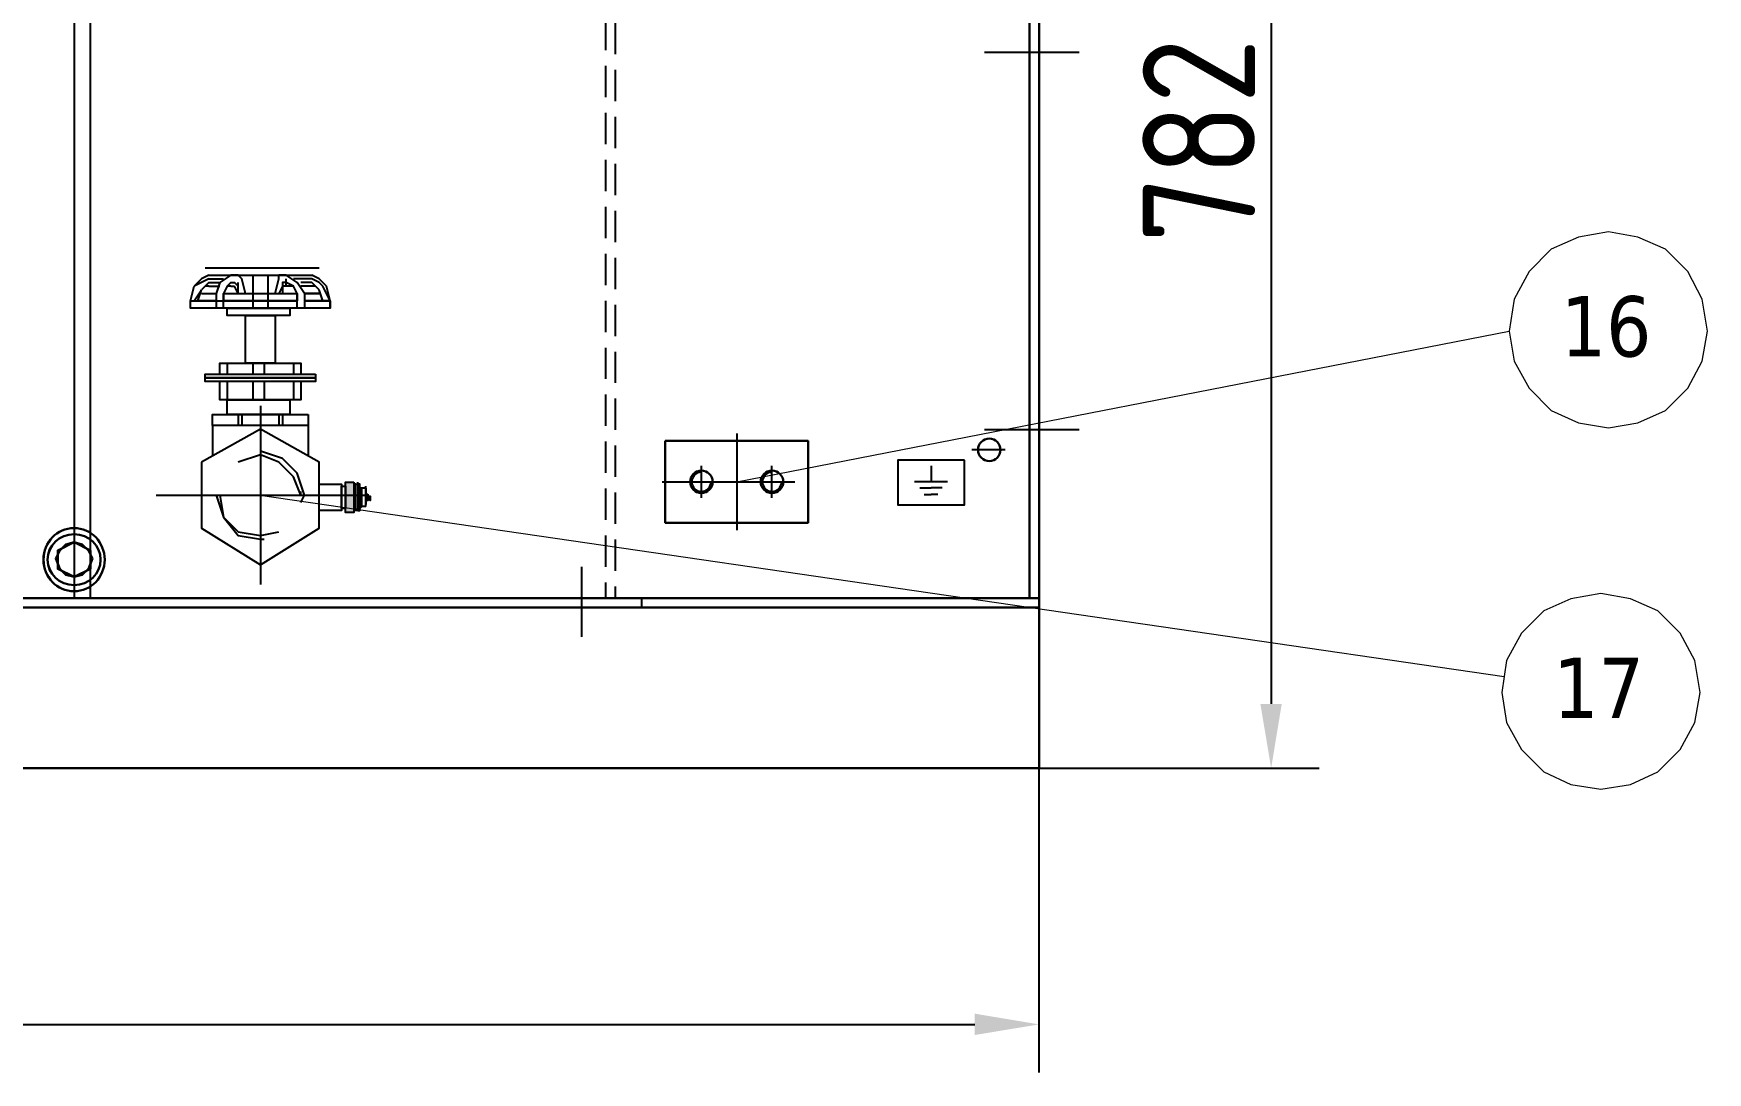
# Model space of a CAD drawing. Header units: millimetres. Extents: x 70841 to 133731, y -170061 to -164340.
# Drawn here: x 118998 to 120040, y -167277 to -166630 of the extents above; entities that cross this region are included whole.
import ezdxf

# ---------------------------------------------------------------- set-up
doc = ezdxf.new("R2010")
doc.units = ezdxf.units.MM
doc.header["$LTSCALE"] = 13
for name, pattern in [('CENTER', [50.8, 31.75, -6.35, 6.35, -6.35]), ('CENTERX2', [101.6, 63.5, -12.7, 12.7, -12.7]), ('DASHED', [0.75, 0.5, -0.25])]:
    doc.linetypes.add(name, pattern=pattern)
for name, color, linetype in [('1', 4, 'Continuous'), ('3中心线层', 1, 'CENTER'), ('4虚线层', 6, 'DASHED'), ('粗实线', 4, 'Continuous')]:
    doc.layers.add(name, color=color, linetype=linetype)
doc.layers.add('标注、文本', color=3, linetype='Continuous', lineweight=25)
doc.layers.add('铁心', color=3, linetype='Continuous', lineweight=0)
doc.styles.get("Standard").update_dxf_attribs({"font": 'gbenor.shx', "bigfont": 'gbcbig.shx'})
doc.styles.add('Tahoma$001', font='tahoma.ttf', dxfattribs={"height": 2.159784})
doc.dimstyles.new('1-15', dxfattribs={"dimscale": 20, "dimtxt": 3.5, "dimasz": 2, "dimexe": 1.5, "dimexo": 0.5, "dimgap": 0.5, "dimtad": 1, "dimtoh": 1, "dimdec": 1, "dimdsep": 46, "dimtxsty": 'Standard', "dimcen": 2.5, "dimclrd": 3, "dimclre": 3, "dimclrt": 3, "dimadec": 0, "dimazin": 2, "dimtfac": 1, "dimtdec": 1, "dimtmove": 0, "dimatfit": 2, "dimfxl": 1, "dimarcsym": 0})

# ---------------------------------------------------------------- blocks, each defined once
blk = doc.blocks.new('257561')
at = {"layer": '标注、文本'}
for p, q in [((856.87, 2219.06), (856.87, 2214.09)), ((851.69, 2214.09), (862.06, 2214.09)), ((853.4, 2212.22), (856.87, 2212.22)), ((860.35, 2212.22), (856.87, 2212.22)), ((854.71, 2210.17), (856.87, 2210.17)), ((859.04, 2210.17), (856.87, 2210.17))]:
    blk.add_line(p, q, dxfattribs=at)
blk = doc.blocks.new('A$C3970166B')
at = {"layer": '标注、文本', "color": 4, "lineweight": 30}
for points in [[(20.32, 13.55), (18.63, 16.93), (16.09, 19.47), (12.7, 20.32), (9.31, 19.47), (6.77, 16.93), (5.08, 13.55), (6.77, 9.31), (9.31, 6.77), (12.7, 5.93), (16.09, 6.77), (18.63, 9.31)], [(19.47, 16.93), (12.7, 20.32), (5.93, 16.93), (5.93, 9.31), (12.7, 5.93), (19.47, 9.31)]]:
    blk.add_lwpolyline(points, close=True, dxfattribs=at)
for major_axis, ratio in [((0, 13.12), 0.967742), ((-11.01, 0), 0.961538)]:
    blk.add_ellipse((12.7, 13.12), major_axis=major_axis, ratio=ratio, start_param=0, end_param=6.283185, dxfattribs=at)
blk = doc.blocks.new('A$C5DBA7796')
at = {"layer": '1', "color": 1, "linetype": 'CENTERX2', "lineweight": -3, "ltscale": 0.1}
for p, q in [((36.02, 61.85), (36.02, 0)), ((0, 30.93), (72.03, 30.93))]:
    blk.add_line(p, q, dxfattribs=at)
at = {"layer": '粗实线'}
for points in [[(18.24, 107.13), (15.7, 105.86), (13.16, 103.32)], [(18.24, 105.86), (15.7, 104.59), (13.16, 103.32)], [(18.24, 104.59), (16.97, 103.32), (15.7, 102.05)], [(28.4, 107.13), (25.86, 107.13), (22.05, 104.59), (20.78, 100.78)], [(25.86, 104.59), (24.59, 103.32), (23.32, 100.78)], [(28.4, 100.78), (28.4, 103.32), (27.13, 104.59)], [(30.94, 100.78), (29.67, 105.86), (28.4, 107.13)], [(28.4, 103.32), (28.4, 104.59)], [(41.1, 100.78), (42.37, 105.86), (42.37, 107.13)], [(44.91, 104.59), (43.64, 104.59), (43.64, 103.32), (43.64, 100.78)], [(51.26, 100.78), (48.72, 104.59), (44.91, 107.13)], [(48.72, 100.78), (47.45, 103.32), (44.91, 104.59)], [(58.88, 103.32), (56.34, 105.86), (53.8, 107.13)], [(57.61, 103.32), (56.34, 104.59), (53.8, 105.86)], [(56.34, 102.05), (55.07, 103.32), (53.8, 104.59)], [(18.24, 103.32), (16.97, 103.32), (15.7, 102.05)], [(25.86, 103.32), (24.59, 103.32), (23.32, 100.78)], [(23.32, 95.7), (23.32, 100.78), (23.32, 98.24)], [(28.4, 100.78), (27.13, 103.32)], [(44.91, 103.32), (43.64, 103.32)], [(48.72, 100.78), (47.45, 103.32), (44.91, 103.32)], [(48.72, 95.7), (48.72, 100.78), (48.72, 98.24)], [(56.34, 102.05), (55.07, 103.32), (53.8, 103.32)], [(60.15, 98.24), (60.15, 95.7), (11.89, 95.7), (11.89, 98.24)], [(51.26, 98.24), (60.15, 98.24), (60.15, 95.7), (11.89, 95.7), (11.89, 98.24), (20.78, 98.24)], [(23.32, 98.24), (48.72, 98.24)], [(22.05, 72.84), (22.05, 76.65), (49.99, 76.65), (49.99, 72.84)], [(49.99, 70.3), (49.99, 63.95), (22.05, 63.95), (22.05, 70.3)], [(49.99, 30.93), (47.45, 37.28), (42.37, 42.36), (36.02, 44.9), (28.4, 42.36)], [(49.99, 28.39), (51.26, 30.93), (48.72, 38.55), (43.64, 43.63), (36.02, 46.17)], [(20.78, 30.93), (23.32, 23.31), (28.4, 16.96), (36.02, 15.69), (37.29, 15.69)], [(22.05, 30.93), (23.32, 23.31), (28.4, 18.23), (36.02, 16.96), (42.37, 18.23)], [(49.99, 30.93), (49.99, 32.2)]]:
    blk.add_lwpolyline(points, dxfattribs=at)
for points in [[(46.18, 95.7), (46.18, 93.16), (24.59, 93.16), (24.59, 95.7)], [(41.1, 93.16), (41.1, 76.65), (30.94, 76.65), (30.94, 93.16)], [(55.07, 72.84), (55.07, 71.57), (16.97, 71.57), (16.97, 72.84)], [(55.07, 71.57), (55.07, 70.3), (16.97, 70.3), (16.97, 71.57)], [(46.18, 63.95), (46.18, 58.87), (24.59, 58.87), (24.59, 63.95)], [(52.53, 58.87), (52.53, 55.06), (19.51, 55.06), (19.51, 58.87)], [(15.7, 42.36), (15.7, 19.5), (36.02, 6.8), (56.34, 19.5), (56.34, 42.36), (36.02, 53.79)]]:
    blk.add_lwpolyline(points, close=True, dxfattribs=at)
for points in [[(16.97, 109.67), (16.97, 109.67), (56.34, 109.67), (56.34, 109.67)], [(18.24, 107.13), (18.24, 107.13), (53.8, 107.13), (53.8, 107.13)], [(18.24, 105.86), (18.24, 105.86), (23.32, 105.86), (23.32, 105.86)], [(18.24, 104.59), (18.24, 104.59), (22.05, 104.59), (22.05, 104.59)], [(25.86, 104.59), (25.86, 104.59), (27.13, 104.59), (27.13, 104.59)], [(33.48, 107.13), (33.48, 107.13), (33.48, 95.7), (33.48, 95.7)], [(38.56, 107.13), (38.56, 107.13), (38.56, 95.7), (38.56, 95.7)], [(44.91, 107.13), (44.91, 107.13), (42.37, 107.13), (42.37, 107.13)], [(42.37, 105.86), (42.37, 105.86), (42.37, 107.13), (42.37, 107.13)], [(44.91, 104.59), (44.91, 104.59), (44.91, 105.86), (44.91, 105.86)], [(44.91, 103.32), (44.91, 103.32), (44.91, 104.59), (44.91, 104.59)], [(53.8, 105.86), (53.8, 105.86), (47.45, 105.86), (47.45, 105.86)], [(53.8, 104.59), (53.8, 104.59), (49.99, 104.59), (49.99, 104.59)], [(11.89, 98.24), (11.89, 98.24), (13.16, 103.32), (13.16, 103.32)], [(11.89, 98.24), (11.89, 98.24), (13.16, 103.32), (13.16, 103.32)], [(13.16, 98.24), (13.16, 98.24), (15.7, 102.05), (15.7, 102.05)], [(14.43, 98.24), (14.43, 98.24), (15.7, 102.05), (15.7, 102.05)], [(15.7, 100.78), (15.7, 100.78), (20.78, 100.78), (20.78, 100.78)], [(18.24, 103.32), (18.24, 103.32), (22.05, 103.32), (22.05, 103.32)], [(20.78, 100.78), (20.78, 100.78), (20.78, 95.7), (20.78, 95.7)], [(23.32, 100.78), (23.32, 100.78), (48.72, 100.78), (48.72, 100.78)], [(25.86, 103.32), (25.86, 103.32), (27.13, 103.32), (27.13, 103.32)], [(43.64, 103.32), (43.64, 103.32), (42.37, 100.78), (42.37, 100.78)], [(53.8, 103.32), (53.8, 103.32), (49.99, 103.32), (49.99, 103.32)], [(51.26, 100.78), (51.26, 100.78), (56.34, 100.78), (56.34, 100.78)], [(56.34, 100.78), (56.34, 100.78), (51.26, 100.78), (51.26, 100.78)], [(51.26, 100.78), (51.26, 100.78), (51.26, 95.7), (51.26, 95.7)], [(57.61, 98.24), (57.61, 98.24), (56.34, 102.05), (56.34, 102.05)], [(57.61, 98.24), (57.61, 98.24), (56.34, 102.05), (56.34, 102.05)], [(60.15, 98.24), (60.15, 98.24), (57.61, 103.32), (57.61, 103.32)], [(60.15, 98.24), (60.15, 98.24), (58.88, 103.32), (58.88, 103.32)], [(20.78, 98.24), (20.78, 98.24), (14.43, 98.24), (14.43, 98.24)], [(20.78, 98.24), (20.78, 98.24), (23.32, 98.24), (23.32, 98.24)], [(48.72, 98.24), (48.72, 98.24), (23.32, 98.24), (23.32, 98.24)], [(60.15, 98.24), (60.15, 98.24), (51.26, 98.24), (51.26, 98.24)], [(51.26, 98.24), (51.26, 98.24), (57.61, 98.24), (57.61, 98.24)], [(60.15, 95.7), (60.15, 95.7), (60.15, 98.24), (60.15, 98.24)], [(24.59, 76.65), (24.59, 76.65), (24.59, 72.84), (24.59, 72.84)], [(33.48, 76.65), (33.48, 76.65), (33.48, 72.84), (33.48, 72.84)], [(37.29, 76.65), (37.29, 76.65), (37.29, 72.84), (37.29, 72.84)], [(47.45, 76.65), (47.45, 76.65), (47.45, 72.84), (47.45, 72.84)], [(24.59, 70.3), (24.59, 70.3), (24.59, 63.95), (24.59, 63.95)], [(33.48, 70.3), (33.48, 70.3), (33.48, 63.95), (33.48, 63.95)], [(37.29, 70.3), (37.29, 70.3), (37.29, 63.95), (37.29, 63.95)], [(47.45, 70.3), (47.45, 70.3), (47.45, 63.95), (47.45, 63.95)], [(28.4, 58.87), (28.4, 58.87), (28.4, 55.06), (28.4, 55.06)], [(29.67, 58.87), (29.67, 58.87), (29.67, 55.06), (29.67, 55.06)], [(42.37, 58.87), (42.37, 58.87), (42.37, 55.06), (42.37, 55.06)], [(43.64, 58.87), (43.64, 58.87), (43.64, 55.06), (43.64, 55.06)], [(19.51, 55.06), (19.51, 55.06), (19.51, 44.9), (19.51, 44.9)], [(52.53, 55.06), (52.53, 55.06), (52.53, 44.9), (52.53, 44.9)]]:
    blk.add_open_spline(points, degree=3, dxfattribs=at)
blk = doc.blocks.new('*D1546')
at = {"layer": 'Defpoints', "color": 0, "transparency": 16777216}
for p in [(118183.9, -167067.3), (119623.9, -167067.3), (119623.9, -167246.9)]:
    blk.add_point(p, dxfattribs=at)
at = {"layer": '标注、文本', "color": 3, "lineweight": -2, "transparency": 16777216}
for p, q in [((118183.9, -167077.3), (118183.9, -167276.9)), ((119623.9, -167077.3), (119623.9, -167276.9)), ((118223.9, -167246.9), (119583.9, -167246.9))]:
    blk.add_line(p, q, dxfattribs=at)
at = {"layer": '标注、文本', "color": 3, "transparency": 16777216}
for points in [[(118223.9, -167240.2), (118223.9, -167253.5), (118183.9, -167246.9)], [(119583.9, -167240.2), (119583.9, -167253.5), (119623.9, -167246.9)]]:
    blk.add_solid(points, dxfattribs=at)
at = {"layer": '标注、文本', "color": 3, "transparency": 16777216, "insert": (118903.9, -167201.9), "char_height": 70, "attachment_point": 5}
blk.add_mtext('1440', dxfattribs=at)
blk = doc.blocks.new('*D1522')
at = {"layer": 'Defpoints', "color": 0, "transparency": 16777216}
for p in [(119463, -166305.4), (119463, -167087.3), (119768.5, -167087.3)]:
    blk.add_point(p, dxfattribs=at)
at = {"layer": '标注、文本', "color": 3, "lineweight": -2, "transparency": 16777216}
for p, q in [((119473, -166305.4), (119798.5, -166305.4)), ((119768.5, -166345.4), (119768.5, -167047.3)), ((119473, -167087.3), (119798.5, -167087.3))]:
    blk.add_line(p, q, dxfattribs=at)
at = {"layer": '标注、文本', "color": 3, "transparency": 16777216}
for points in [[(119761.8, -166345.4), (119775.1, -166345.4), (119768.5, -166305.4)], [(119761.8, -167047.3), (119775.1, -167047.3), (119768.5, -167087.3)]]:
    blk.add_solid(points, dxfattribs=at)
at = {"layer": '标注、文本', "color": 3, "transparency": 16777216, "insert": (119723.5, -166696.4), "char_height": 70, "attachment_point": 5, "rotation": 90}
blk.add_mtext('782', dxfattribs=at)

msp = doc.modelspace()

# ---------------------------------------------------------------- hatches: boundary and pattern name
at = {"layer": '粗实线'}
h = msp.add_hatch(color=256, dxfattribs=at)
h.dxf.hatch_style = 2
h.paths.add_polyline_path([(119192.021, -166909.082), (119192.021, -166928.132), (119197.101, -166928.132)])
h = msp.add_hatch(color=256, dxfattribs=at)
h.dxf.hatch_style = 2
h.paths.add_polyline_path([(119192.021, -166909.082), (119197.101, -166909.082), (119197.101, -166928.132)])

# ---------------------------------------------------------------- linework, layer by layer
at = {"layer": '1', "color": 1, "linetype": 'CENTERX2', "lineweight": -3, "ltscale": 0.1}
for p, q in [((119648.942, -166641.532), (119589.942, -166641.532)), ((119435.617, -166878.804), (119435.617, -166939.08)), ((119648.942, -166876.532), (119589.942, -166876.532)), ((119413.617, -166918.95), (119413.617, -166898.934)), ((119457.617, -166918.95), (119457.617, -166898.934)), ((119389.294, -166908.942), (119481.939, -166908.942)), ((119338.942, -166961.919), (119338.942, -167005.514))]:
    msp.add_line(p, q, dxfattribs=at)
at = {"layer": '3中心线层', "ltscale": 0.4}
msp.add_line((119602.916, -166889.032), (119581.986, -166889.032), dxfattribs=at)
at = {"layer": '4虚线层', "ltscale": 3}
for p, q in [((119353.942, -166474.411), (119353.942, -166981.332)), ((119359.942, -166476.897), (119359.942, -166981.332)), ((119493.942, -166981.332), (118189.942, -166981.332))]:
    msp.add_line(p, q, dxfattribs=at)
at = {"layer": '4虚线层', "ltscale": 5}
msp.add_line((119376.442, -166981.332), (119376.442, -166987.332), dxfattribs=at)
at = {"layer": '标注、文本'}
for p, q in [((119022.942, -165453.305), (119022.942, -166981.332)), ((119032.942, -165453.305), (119032.942, -166981.332))]:
    msp.add_line(p, q, dxfattribs=at)
at = {"layer": '标注、文本', "color": 4, "lineweight": 30}
for points in [[(119391.117, -166883.442), (119480.117, -166883.442), (119480.117, -166934.442), (119391.117, -166934.442)], [(119034.372, -166956.802), (119031.832, -166951.722), (119028.022, -166947.912), (119022.942, -166946.642), (119017.862, -166947.912), (119014.052, -166951.722), (119011.512, -166956.802), (119014.052, -166963.152), (119017.862, -166966.962), (119022.942, -166968.232), (119028.022, -166966.962), (119031.832, -166963.152)], [(119033.102, -166951.722), (119022.942, -166946.642), (119012.782, -166951.722), (119012.782, -166963.152), (119022.942, -166968.232), (119033.102, -166963.152)]]:
    msp.add_lwpolyline(points, close=True, dxfattribs=at)
at = {"layer": '标注、文本'}
msp.add_lwpolyline([(119577.43, -166895.482), (119535.91, -166895.482), (119535.91, -166923.191), (119577.43, -166923.191)], close=True, dxfattribs=at)
at = {"layer": '标注、文本', "color": 4, "lineweight": 30}
for centre in [(119413.617, -166908.942), (119457.617, -166908.942)]:
    msp.add_circle(centre, 7, dxfattribs=at)
at = {"layer": '标注、文本'}
for centre in [(119413.617, -166908.942), (119457.617, -166908.942)]:
    msp.add_arc(centre, 6, 90, 0, dxfattribs=at)
at = {"layer": '标注、文本', "color": 4, "lineweight": 30}
for major_axis, ratio in [((0, 19.685), 0.967742), ((-16.51, 0), 0.961538)]:
    msp.add_ellipse((119022.942, -166957.437), major_axis=major_axis, ratio=ratio, start_param=0, end_param=6.283185, dxfattribs=at)
at = {"layer": '粗实线', "lineweight": 30}
for p, q in [((119617.942, -166981.332), (119617.942, -165437.305)), ((119623.942, -166987.332), (119623.942, -165437.305)), ((118183.942, -166987.332), (119623.942, -166987.332)), ((118189.942, -166981.332), (119623.942, -166981.332)), ((119471.442, -166987.332), (118288.942, -166987.332)), ((119623.942, -167087.332), (119623.942, -166987.132)), ((118183.942, -167087.332), (119623.942, -167087.332))]:
    msp.add_line(p, q, dxfattribs=at)
at = {"layer": '粗实线'}
for points in [[(119175.511, -166910.352), (119189.481, -166910.352), (119189.481, -166926.862), (119175.511, -166926.862)], [(119200.911, -166925.592), (119200.911, -166911.622), (119200.911, -166910.352), (119199.641, -166910.352)], [(119202.181, -166924.322), (119202.181, -166912.892), (119200.911, -166912.892)], [(119204.721, -166924.322), (119204.721, -166912.892), (119202.181, -166912.892)], [(119204.721, -166912.892), (119204.721, -166914.162)], [(119199.641, -166926.862), (119200.911, -166926.862), (119200.911, -166925.592)], [(119202.181, -166924.322), (119200.911, -166925.592)], [(119204.721, -166924.322), (119204.721, -166923.052)], [(119207.261, -166917.972), (119207.261, -166919.242), (119205.991, -166919.242), (119205.991, -166917.972), (119207.261, -166917.972), (119207.261, -166920.512), (119207.261, -166917.972), (119207.261, -166919.242), (119207.261, -166920.512)]]:
    msp.add_lwpolyline(points, dxfattribs=at)
for points in [[(119192.021, -166911.622), (119192.021, -166925.592), (119189.481, -166925.592), (119189.481, -166911.622)], [(119197.101, -166909.082), (119197.101, -166928.132), (119192.021, -166928.132), (119192.021, -166909.082)], [(119199.641, -166910.352), (119199.641, -166926.862), (119198.371, -166926.862), (119198.371, -166910.352)], [(119205.991, -166916.702), (119205.991, -166920.512), (119204.721, -166920.512), (119204.721, -166916.702)]]:
    msp.add_lwpolyline(points, close=True, dxfattribs=at)
at = {"layer": '粗实线', "lineweight": 30}
msp.add_circle((119592.965, -166889.032), 7, dxfattribs=at)
at = {"layer": '粗实线'}
for points in [[(119198.371, -166910.352), (119198.371, -166910.352), (119197.101, -166910.352), (119197.101, -166910.352)], [(119199.641, -166910.352), (119199.641, -166910.352), (119199.641, -166909.082), (119199.641, -166909.082)], [(119204.721, -166912.892), (119204.721, -166912.892), (119204.721, -166911.622), (119204.721, -166911.622)], [(119204.721, -166914.162), (119204.721, -166914.162), (119204.721, -166923.052), (119204.721, -166923.052)], [(119199.641, -166926.862), (119199.641, -166926.862), (119199.641, -166925.592), (119199.641, -166925.592)], [(119204.721, -166924.322), (119204.721, -166924.322), (119202.181, -166924.322), (119202.181, -166924.322)], [(119204.721, -166924.322), (119204.721, -166924.322), (119204.721, -166923.052), (119204.721, -166923.052)], [(119198.371, -166926.862), (119198.371, -166926.862), (119197.101, -166926.862), (119197.101, -166926.862)]]:
    msp.add_open_spline(points, degree=3, dxfattribs=at)
at = {"layer": '铁心'}
for points in [[(120040.287, -166815.042), (120036.974, -166795.164), (120027.938, -166777.996), (120014.084, -166764.142), (119996.916, -166756.612), (119978.544, -166753.299), (119959.87, -166756.612), (119943.004, -166764.142), (119929.149, -166777.996), (119919.812, -166795.164), (119916.8, -166815.042), (119919.812, -166833.716), (119929.149, -166850.583), (119943.004, -166864.437), (119959.87, -166872.268), (119978.544, -166875.28), (119996.916, -166872.268), (120014.084, -166864.437), (120027.938, -166850.583), (120036.974, -166833.716)], [(120035.638, -167040.225), (120032.325, -167020.347), (120023.289, -167003.179), (120009.435, -166989.324), (119992.267, -166981.795), (119973.895, -166978.482), (119955.221, -166981.795), (119938.355, -166989.324), (119924.5, -167003.179), (119915.163, -167020.347), (119912.151, -167040.225), (119915.163, -167058.899), (119924.5, -167075.765), (119938.355, -167089.62), (119955.221, -167097.451), (119973.895, -167100.463), (119992.267, -167097.451), (120009.435, -167089.62), (120023.289, -167075.765), (120032.325, -167058.899)]]:
    msp.add_lwpolyline(points, close=True, dxfattribs=at)
for points in [[(119435.617, -166908.942), (119916.8, -166815.042), (119916.8, -166815.042)], [(119138.935, -166917.332), (119913.657, -167030.286), (119913.657, -167030.286)]]:
    msp.add_lwpolyline(points, dxfattribs=at)

# ---------------------------------------------------------------- block references
at = {"layer": '标注、文本'}
for name, p, xscale, yscale, zscale in [('A$C5DBA7796', (119074.107, -166973.001), 1.799999999988358, 1.799999999988358, 1.8), ('257561', (121270.396, -171337.193), -2, 2, 2), ('A$C3970166B', (119003.892, -166977.122), 1.5, 1.5, 1.5)]:
    msp.add_blockref(name, p, dxfattribs=dict(at, xscale=xscale, yscale=yscale, zscale=zscale))

# ---------------------------------------------------------------- texts
at = {"layer": '铁心', "style": 'Tahoma$001'}
for s, p in [('16', (119948.904, -166830.894)), ('17', (119944.255, -167056.077))]:
    msp.add_text(s, height=37.5893, dxfattribs=at).set_placement(p)

# ---------------------------------------------------------------- dimensions: what is measured, and where the dimension line sits
at = {"layer": '标注、文本'}
dim = msp.add_linear_dim(base=(119768.472, -167087.332), p1=(119463.004, -166305.375), p2=(119463.004, -167087.332), angle=90, dimstyle='1-15', dxfattribs=at)
dim.commit()
dim.dimension.update_dxf_attribs({"geometry": '*D1522', "text_midpoint": (119723.472, -166696.353)})
dim = msp.add_linear_dim(base=(119623.942, -167246.868), p1=(118183.942, -167067.332), p2=(119623.942, -167067.332), dimstyle='1-15', dxfattribs=at)
dim.commit()
dim.dimension.update_dxf_attribs({"geometry": '*D1546', "text_midpoint": (118903.942, -167201.868)})

doc.saveas('drawing.dxf')
